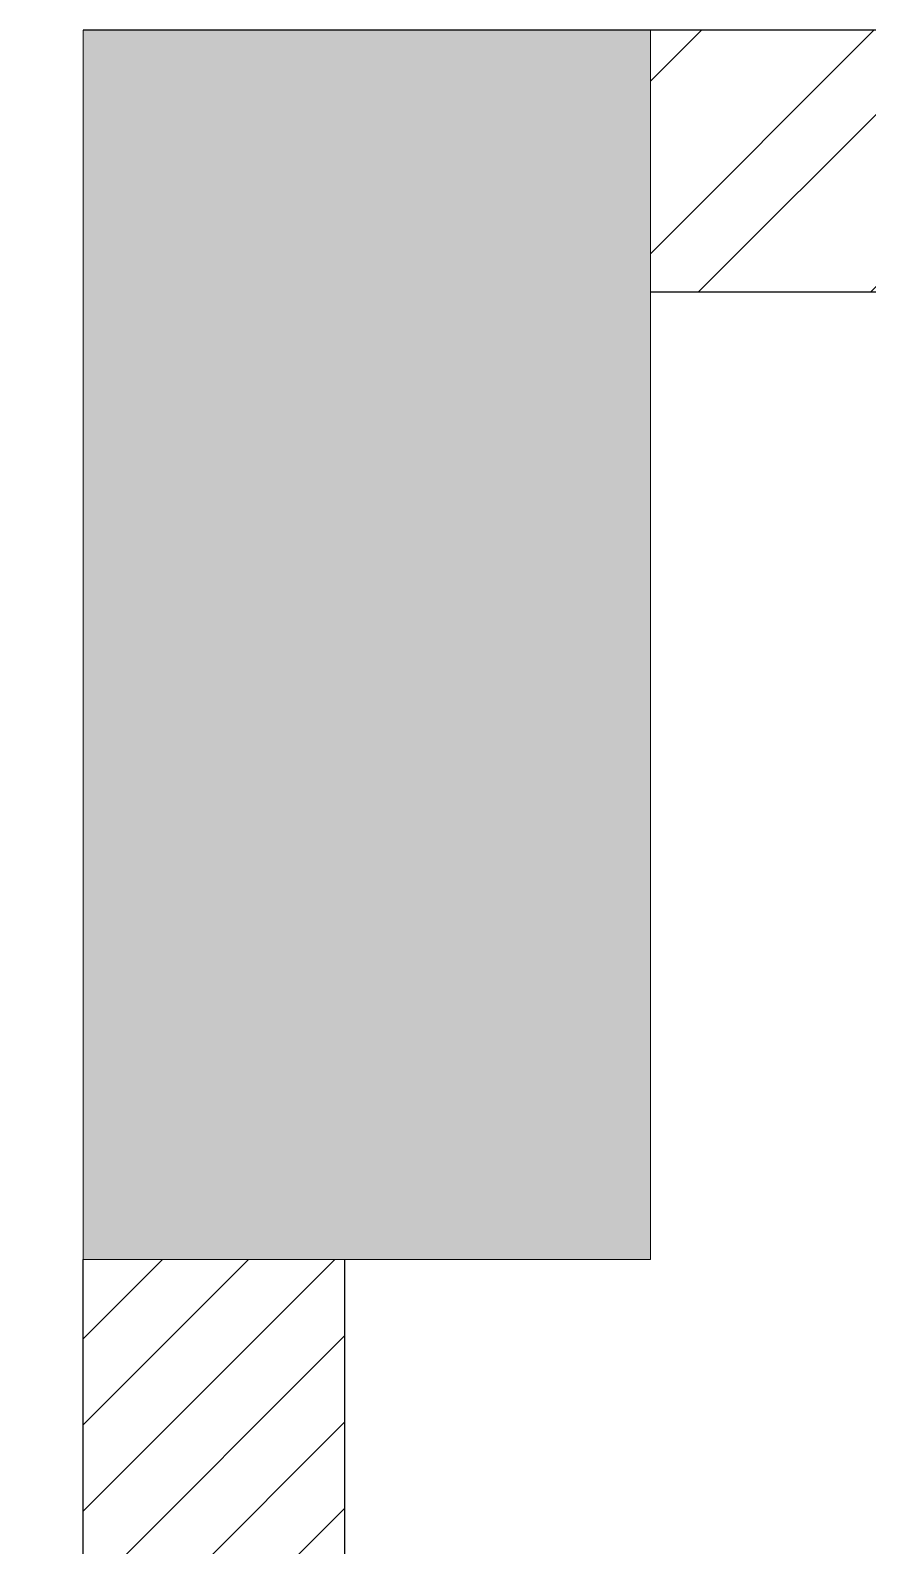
# Model space of a CAD drawing. Header units: millimetres. Extents: x 2038449 to 2043816, y 32056 to 43282.
# Drawn here: x 2038449 to 2038929, y 42414 to 43282 of the extents above; entities that cross this region are included whole.
import ezdxf

# ---------------------------------------------------------------- set-up
doc = ezdxf.new("R2010")
doc.units = ezdxf.units.MM
doc.header["$LTSCALE"] = 40
doc.linetypes.add('CONTINOUS', pattern=[0])
doc.layers.add('A-CARPET AREA', color=3, linetype='CONTINOUS', lineweight=0, true_color=0x0aff0a)
for name, color, linetype, lineweight in [('A-COL', 243, 'Continuous', 9), ('column hatch', 5, 'Continuous', 0), ('LN-HATCH', 251, 'Continuous', 0)]:
    doc.layers.add(name, color=color, linetype=linetype, lineweight=lineweight)
doc.layers.add('A-WALL', color=1, linetype='Continuous')

# ---------------------------------------------------------------- blocks, each defined once
blk = doc.blocks.new('A$C75d7f579')
at = {"layer": 'column hatch'}
h = blk.add_hatch(color=8, dxfattribs=at)
h.dxf.hatch_style = 1
h.paths.add_polyline_path([(-256.6079780915752, 8079.673272491403), (-581.6030162842943, 8079.673272491403), (-581.6030162842943, 7375.823397913016), (-256.6079780915752, 7375.823397913016)])
h.paths.add_polyline_path([(-81.60301628429443, 5405.555199018301), (-581.6030162842943, 5406.614464389393), (-581.6030162842943, 4806.525159805779), (-256.9772887667641, 4804.005820653634), (-256.6079780915752, 4905.52499772745), (-81.60301628522573, 4899.477931996603)])
h.paths.add_polyline_path([(2141.880220649764, 5406.321459848725), (1776.396983715705, 5406.321459848725), (1776.396983715705, 4835.277191560541), (2141.880220649764, 4822.648400156788)])
h.paths.add_polyline_path([(-260.1640168400481, 3928.011617040262), (-581.6030162842943, 3929.180961174192), (-581.6030162842943, 3928.614464389394), (-610.1618237765506, 3928.614464389394), (-611.7879389300942, 3481.614464389394), (-261.7879389300942, 3481.614464389394), (-261.7879389300942, 3631.614464389393), (-261.2423312878236, 3631.595611636615)])
h.paths.add_polyline_path([(-264.7879389300943, 1759.614464389393), (-461.7879389300942, 1759.614464389393), (-461.7879389300942, 766.6144643893931), (-264.7879389300943, 766.6144643893931)])
h.paths.add_polyline_path([(-461.7879389300942, 1759.614464389393), (-611.7879389300942, 1759.614464389393), (-611.7879389300942, 766.6144643893931), (-461.7879389300942, 766.6144643893931)])
h.paths.add_polyline_path([(4755.392021908424, 1651.614464389393), (4367.212061069905, 1651.614464389393), (4367.212061069905, 1349.614464389393), (4755.392021908424, 1349.614464389393)])
h.paths.add_polyline_path([(2279.212061069906, -1704.385535610606), (1987.212061069905, -1704.385535610606), (1987.212061069905, -1980.385535610607), (2279.212061069906, -1980.385535610607)])
h.paths.add_polyline_path([(2287.212061069906, -2600.385535610607), (1987.212061069905, -2600.385535610607), (1987.212061069905, -2946.385535610608), (2287.212061069906, -2946.385535610608)])
h.paths.add_polyline_path([(4755.392021908424, -2600.385535610607), (4377.212061069904, -2600.385535610607), (4377.212061069904, -2946.385535610608), (4755.392021908424, -2946.385535610608)])
h.paths.add_polyline_path([(4755.392021908424, -1697.385535610607), (4300.212061069905, -1697.385535610607), (4300.212061069905, -1988.385535610607), (4755.392021908424, -1988.385535610607)])
h.paths.add_polyline_path([(-116.7879389300942, -2618.385535610607), (-611.7879389300942, -2618.385535610607), (-611.7879389300942, -2946.385535610608), (-116.7879389300942, -2946.385535610608)])
h.paths.add_polyline_path([(-295.7879389300942, -1510.385535610607), (-611.7879389300942, -1510.385535610607), (-611.7879389300942, -1998.385535610607), (-80.78793893009423, -1998.385535610607), (-80.78793893009423, -1724.385535610607), (-295.7879389300942, -1724.385535610607)])
at = {"layer": 'LN-HATCH'}
h = blk.add_hatch(dxfattribs=at)
h.set_pattern_fill('ANSI32', color=256, scale=11, angle=180)
h.set_pattern_definition([(225, (-4754922.427738208, -37144.14399658749), (74.08711299882052, -74.08711299882054), []), (225, (-4754971.819168209, -37144.14399658749), (74.08711299882052, -74.08711299882054), [])])
h.paths.add_polyline_path([(4755.392021908424, 1349.614464389393), (4600.212061069906, 1349.614464389393), (4600.212061069906, -1697.385535610607), (4755.392021908424, -1697.385535610607)])
h.paths.add_polyline_path([(4755.392021908424, -1988.385535610607), (4600.212061069906, -1988.385535610607), (4600.212061069906, -2600.385535610607), (4755.392021908424, -2600.385535610607)])
h.paths.add_polyline_path([(4605.392021908424, 3613.524997727451), (4600.212061069906, 3463.614464389394), (4600.212061069906, 1651.614464389393), (4755.392021908424, 1651.614464389393), (4755.392021908424, 4882.431465541245), (4123.046246908605, 4904.281340119633), (4123.046246908605, 8079.673272491403), (-256.6079780915752, 8079.673272491403), (-256.6079780915752, 7929.673272491402), (2374.646059547551, 7929.673272491402), (3973.046246908605, 7929.673272491402), (3973.046246908605, 4759.374872305838), (4605.392021908424, 4737.52499772745)])
h = blk.add_hatch(dxfattribs=at)
h.set_pattern_fill('ANSI31', color=256, scale=11, angle=180)
h.set_pattern_definition([(225, (-4754922.427738208, -37144.14399658749), (24.69570433294018, -24.69570433294018), [])])
h.paths.add_polyline_path([(-461.7879389300942, 766.6144643893931), (-611.7879389300942, 766.6144643893931), (-611.7879389300942, -1510.385535610607), (-461.7879389300942, -1510.385535610607)])
h.paths.add_polyline_path([(-461.7879389300942, 3481.614464389394), (-611.7879389300942, 3481.614464389394), (-611.7879389300942, 1759.614464389393), (-461.7879389300942, 1759.614464389393)])
h.paths.add_polyline_path([(-431.5548087889328, 4805.360673162213), (-581.5963854761792, 4806.525108345726), (-610.1593850394711, 3929.28484471771), (-460.0976688303053, 3928.73894397798)])
h.paths.add_polyline_path([(-431.6030162842944, 7375.823397913016), (-581.6030162842943, 7375.823397913016), (-581.6030162842943, 5406.614464389393), (-431.6030162842944, 5406.296684778062)])
h.paths.add_polyline_path([(-461.7879389300942, -1998.385535610607), (-606.7879389300942, -1998.385535610607), (-606.7879389300942, -2618.385535610607), (-461.7879389300942, -2618.385535610607)])
at = {"layer": 'A-COL'}
for p, q in [((-581.6030162842943, 7375.823397913016), (-581.6030162842943, 8079.673272491403)), ((-256.6079780915752, 7375.823397913016), (-256.6079780915752, 8079.673272491403)), ((-256.6079780915752, 7375.823397913016), (-581.6030162842943, 7375.823397913016))]:
    blk.add_line(p, q, dxfattribs=at)
at = {"layer": 'A-WALL'}
for p, q in [((4123.046246908605, 8079.673272491403), (-581.6030162842943, 8079.673272491403)), ((2374.646059547551, 7929.673272491402), (-256.6079780915752, 7929.673272491402)), ((-581.6030162842943, 5406.614464389393), (-581.6030162842943, 7375.823397913016)), ((-431.6030162842944, 5406.296684778062), (-431.6030162842944, 7375.823397913016))]:
    blk.add_line(p, q, dxfattribs=at)

msp = doc.modelspace()

# ---------------------------------------------------------------- linework, layer by layer
at = {"layer": 'A-CARPET AREA'}
msp.add_lwpolyline([(2043660.956932597, 36853.88502157951), (2043666.136893436, 39939.79555491757), (2043033.791118435, 39961.64542949596), (2043033.791118435, 41531.94382968152), (2042337.141855242, 41531.94382968152), (2042337.141855242, 41681.94382968152), (2043033.791118435, 41681.94382968152), (2043033.791118435, 43131.94382968152), (2041437.141855243, 43131.94382968152), (2041437.141855243, 41481.94382968152), (2041287.141855243, 41481.94382968152), (2041287.141855243, 43131.94382968152), (2038804.136893435, 43131.94382968152), (2038804.136893435, 42578.09395510313), (2038629.141855243, 42578.09395510313), (2038629.141855243, 40608.56724196819), (2038979.141855243, 40608.59201703883), (2038979.141855242, 40101.74848918669), (2038804.136893435, 40107.79555491756), (2038803.767582761, 40006.27637784375), (2038629.06903738, 40003.91424271509), (2038600.506037817, 39126.67397908709), (2038800.580854687, 39130.28217423038), (2038798.956932597, 38683.88502157951)], dxfattribs=at)

# ---------------------------------------------------------------- block references
msp.add_blockref('A$C75d7f579', (2039060.744871527, 35202.27055719012), dxfattribs=at)

doc.saveas('drawing.dxf')
